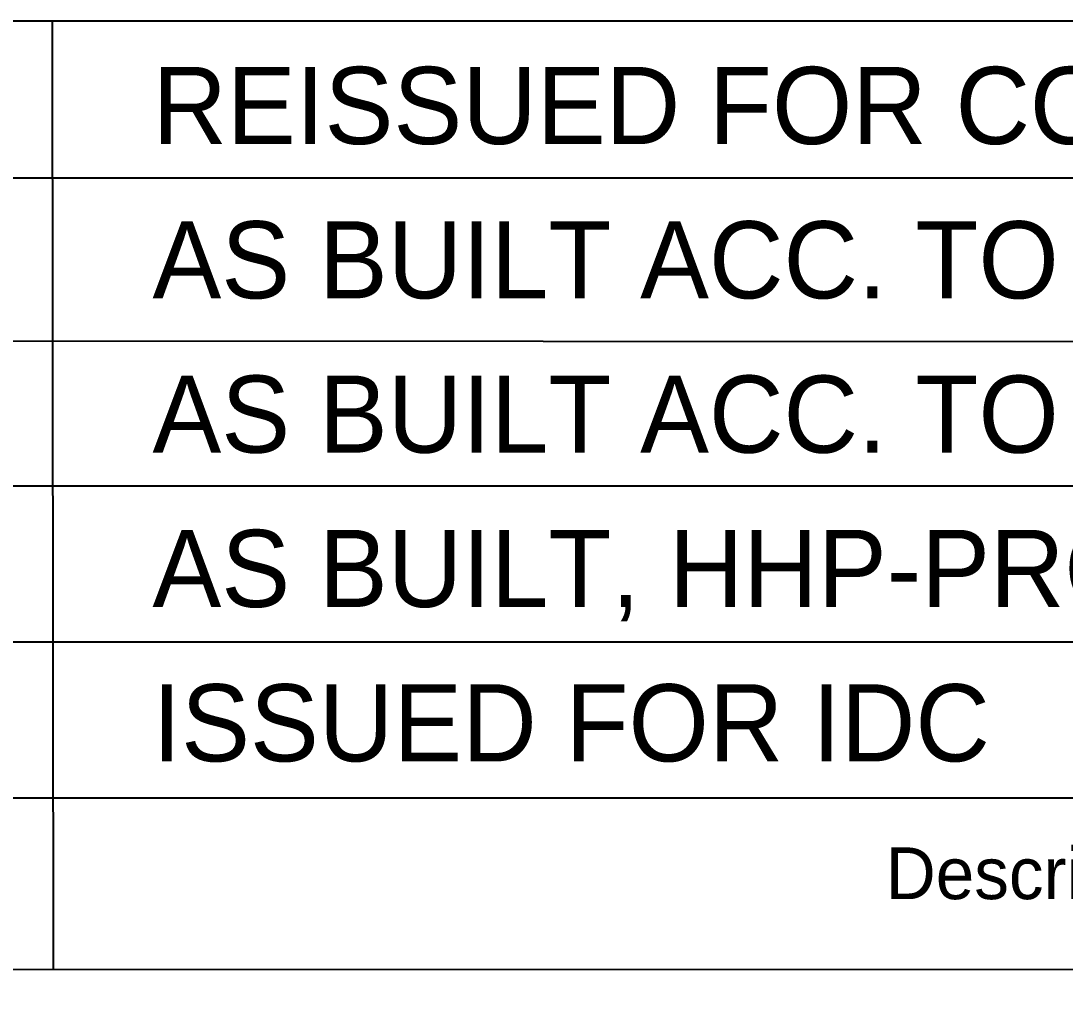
# Model space of a CAD drawing. Extents: x 0 to 841, y 0 to 594.
# Drawn here: x 682.89 to 723.47, y 119.73 to 157.37 of the extents above; entities that cross this region are included whole.
import ezdxf

# ---------------------------------------------------------------- set-up
doc = ezdxf.new("R2010")
doc.units = 0
doc.layers.add('01-LIN-025-A', color=7, linetype='Continuous')
doc.layers.add('02-LIN-025-B', color=7, linetype='Continuous')

msp = doc.modelspace()

# ---------------------------------------------------------------- linework, layer by layer
at = {"layer": '01-LIN-025-A'}
for p, q in [((684.106, 157.363), (684.143, 120.469)), ((648.825, 151.274), (829.269, 151.274)), ((648.825, 151.274), (829.269, 151.274)), ((648.827, 144.949), (829.268, 144.852)), ((648.827, 144.949), (829.268, 144.852)), ((648.828, 139.29), (829.27, 139.285)), ((648.828, 139.29), (829.27, 139.285)), ((648.817, 133.231), (829.275, 133.231)), ((648.817, 133.231), (829.275, 133.231)), ((648.813, 127.167), (829.263, 127.167)), ((648.813, 127.167), (829.263, 127.167))]:
    msp.add_line(p, q, dxfattribs=at)
for points in [[(648.784, 84.124), (648.838, 157.37), (829.263, 157.37)], [(648.784, 84.124), (648.838, 157.37), (829.263, 157.37)], [(829.257, 120.491), (648.808, 120.475)], [(829.257, 120.491), (648.808, 120.475)]]:
    msp.add_lwpolyline(points, dxfattribs=at)

# ---------------------------------------------------------------- texts
msp.add_text('Description', height=2.01251, dxfattribs=at).set_placement((716.495, 123.224))
msp.add_text('Description', height=2.01251, dxfattribs=at).set_placement((716.495, 123.224))
at = {"layer": '02-LIN-025-B'}
for s, p in [('REISSUED FOR CONSTRUCTION', (688, 152.581)), ('AS BUILT ACC. TO NW.969718 WO.21970453', (688, 146.581)), ('AS BUILT ACC. TO  M5 NOT. 41061918', (688, 140.581)), ('AS BUILT, HHP-PROJECT', (688, 134.581)), ('ISSUED FOR IDC', (688, 128.581))]:
    msp.add_text(s, height=3, dxfattribs=at).set_placement(p)

doc.saveas('drawing.dxf')
